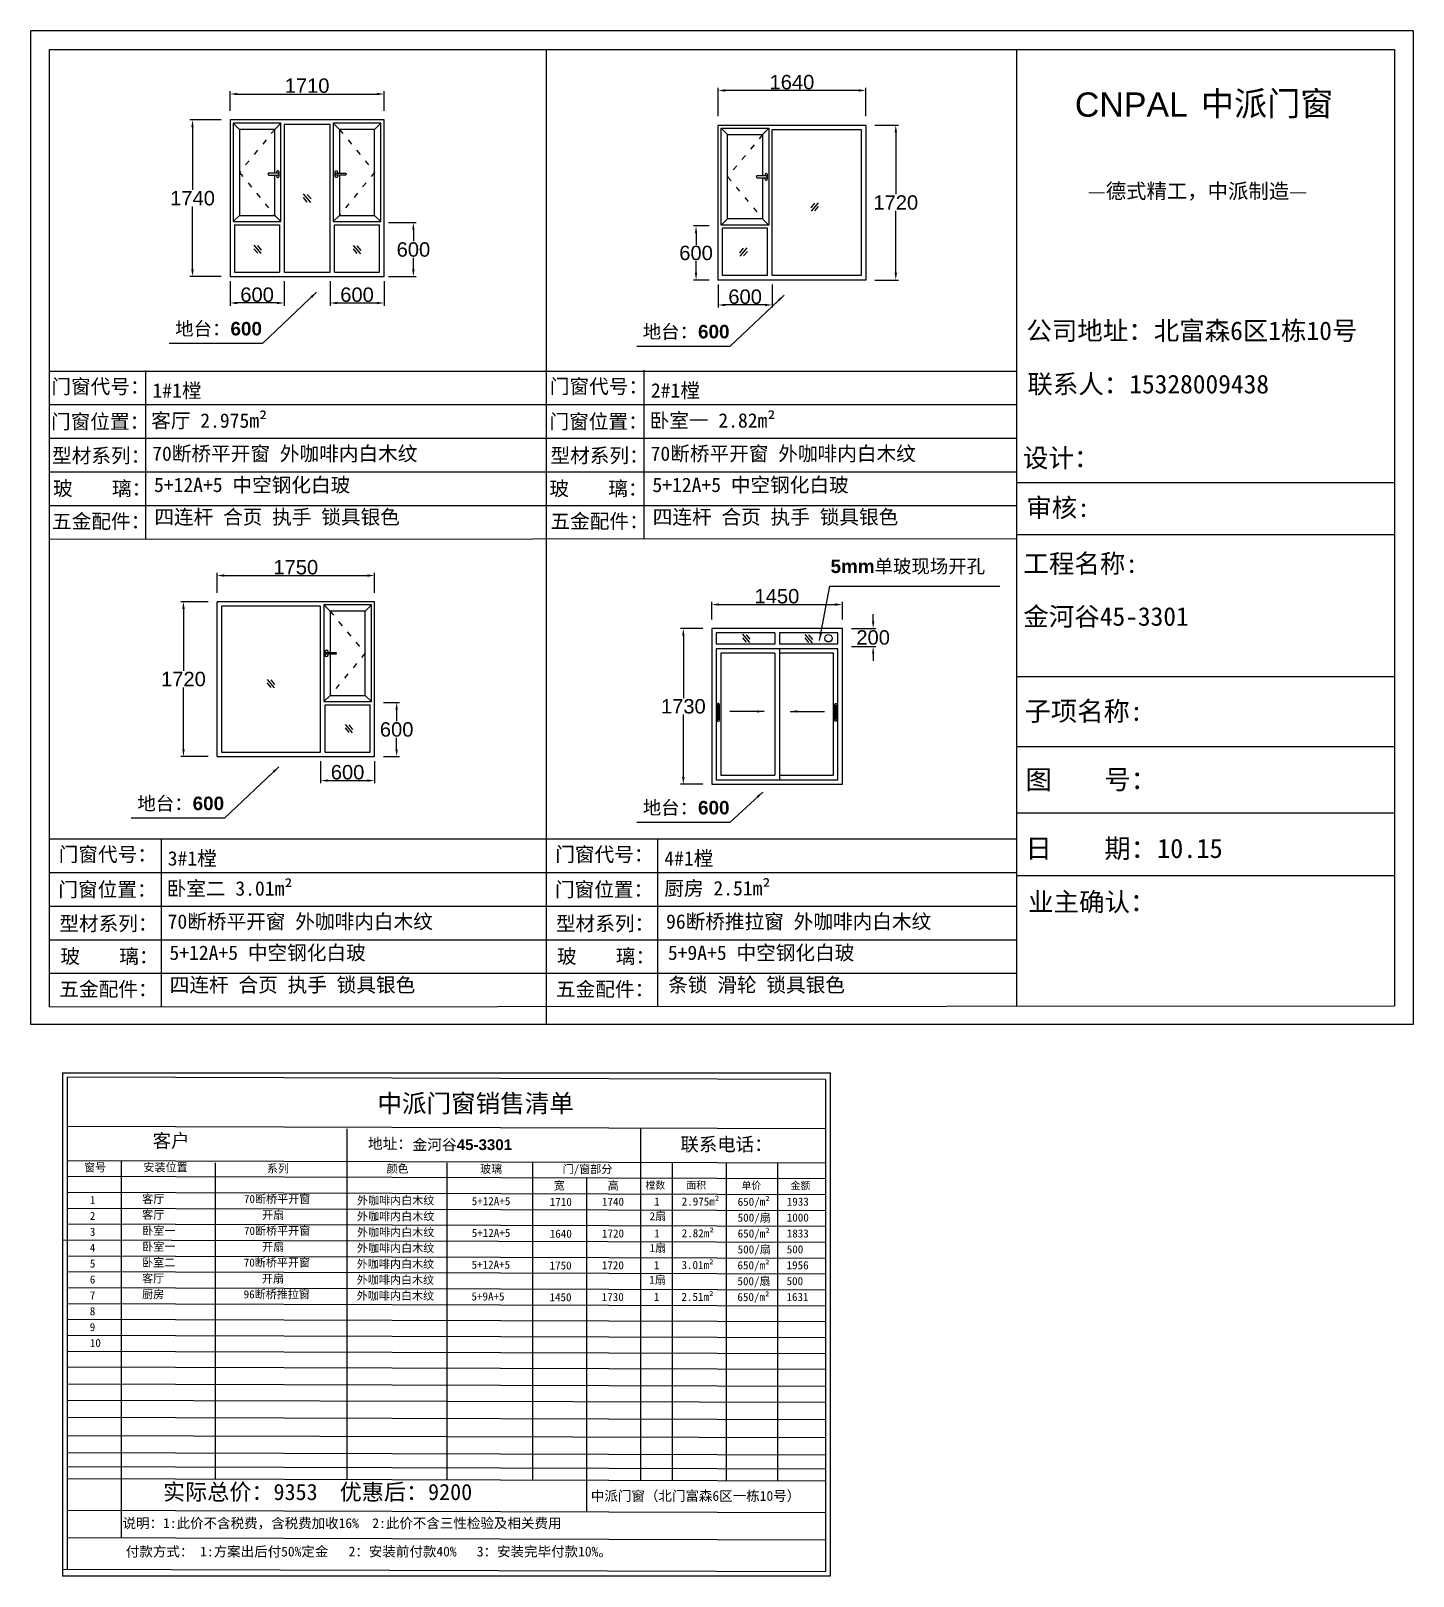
# Model space of a CAD drawing. Header units: inches. Extents: x -138455 to 599497, y -747149 to 13167.
# Drawn here: x 248258 to 263609, y -404671 to -387508 of the extents above; entities that cross this region are included whole.
import ezdxf

# ---------------------------------------------------------------- set-up
doc = ezdxf.new("R2010")
doc.units = ezdxf.units.IN
doc.header["$MEASUREMENT"] = 0
doc.header["$PDMODE"] = 35
doc.header["$PDSIZE"] = -3
doc.linetypes.add('ACAD_ISO03W100', pattern=[30, 12, -18])
doc.layers.add('0 @ 1', color=7, linetype='Continuous')
doc.styles.add('Annotative', font='arialbd.ttf')
doc.styles.add('MtXpl_', font='')
doc.styles.add('MtXpl__1', font='')
doc.styles.get("Standard").update_dxf_attribs({"font": 'arial.ttf'})
doc.styles.get('MtXpl_').set_extended_font_data('SimSun')
doc.styles.get('MtXpl__1').set_extended_font_data('SimSun', bold=True)
doc.dimstyles.get("Standard").update_dxf_attribs({"dimtxt": 80, "dimasz": 70, "dimexe": 40, "dimexo": 80, "dimgap": 0, "dimtad": 1, "dimtih": 1, "dimtoh": 1, "dimdec": 0, "dimzin": 0, "dimdsep": 46, "dimtxsty": 'Standard', "dimcen": 0.09, "dimadec": 0, "dimazin": 0, "dimtfac": 1, "dimtdec": 0, "dimtofl": 0, "dimtmove": 0, "dimatfit": 3, "dimfxl": 0, "dimtolj": 1, "dimtzin": 0, "dimarcsym": 0})

# ---------------------------------------------------------------- blocks, each defined once
blk = doc.blocks.new('*D1794')
at = {"color": 0, "lineweight": -2, "transparency": 16777216}
for p, q in [((250470, -388397), (250470, -388179)), ((250550, -388209), (252100, -388209)), ((252180, -388397), (252180, -388179))]:
    blk.add_line(p, q, dxfattribs=at)
at = {"color": 0, "transparency": 16777216}
for points in [[(250550, -388196), (250550, -388222), (250470, -388209)], [(252100, -388196), (252100, -388222), (252180, -388209)]]:
    blk.add_solid(points, dxfattribs=at)
at = {"layer": 'Defpoints', "color": 0, "transparency": 16777216}
for p in [(252180, -388209), (250470, -388497), (252180, -388497)]:
    blk.add_point(p, dxfattribs=at)
at = {"color": 0, "transparency": 16777216, "insert": (251325, -388117), "char_height": 160, "attachment_point": 5}
blk.add_mtext('\\A1;1710', dxfattribs=at)
blk = doc.blocks.new('*D1795')
at = {"color": 0, "lineweight": -2, "transparency": 16777216}
for p, q in [((250370, -388497), (250023, -388497)), ((250053, -388577), (250053, -389275)), ((250053, -390157), (250053, -389459)), ((250370, -390237), (250023, -390237))]:
    blk.add_line(p, q, dxfattribs=at)
at = {"color": 0, "transparency": 16777216}
for points in [[(250039, -388577), (250066, -388577), (250053, -388497)], [(250039, -390157), (250066, -390157), (250053, -390237)]]:
    blk.add_solid(points, dxfattribs=at)
at = {"layer": 'Defpoints', "color": 0, "transparency": 16777216}
for p in [(250470, -388497), (250053, -390237), (250470, -390237)]:
    blk.add_point(p, dxfattribs=at)
at = {"color": 0, "transparency": 16777216, "insert": (250053, -389367), "char_height": 160, "attachment_point": 5}
blk.add_mtext('\\A1;1740', dxfattribs=at)
blk = doc.blocks.new('*D1796')
at = {"color": 0, "lineweight": -2, "transparency": 16777216}
for p, q in [((252230, -389637), (252536, -389637)), ((252506, -389717), (252506, -389845)), ((252506, -390157), (252506, -390029)), ((252230, -390237), (252536, -390237))]:
    blk.add_line(p, q, dxfattribs=at)
at = {"color": 0, "transparency": 16777216}
for points in [[(252492, -389717), (252519, -389717), (252506, -389637)], [(252492, -390157), (252519, -390157), (252506, -390237)]]:
    blk.add_solid(points, dxfattribs=at)
at = {"layer": 'Defpoints', "color": 0, "transparency": 16777216}
for p in [(252130, -389637), (252130, -390237), (252506, -390237)]:
    blk.add_point(p, dxfattribs=at)
at = {"color": 0, "transparency": 16777216, "insert": (252506, -389937), "char_height": 160, "attachment_point": 5}
blk.add_mtext('\\A1;600', dxfattribs=at)
blk = doc.blocks.new('*D1797')
at = {"color": 0, "lineweight": -2, "transparency": 16777216}
for p, q in [((251580, -390287), (251580, -390560)), ((252180, -390287), (252180, -390560)), ((251660, -390530), (252100, -390530))]:
    blk.add_line(p, q, dxfattribs=at)
at = {"color": 0, "transparency": 16777216}
for points in [[(251660, -390517), (251660, -390544), (251580, -390530)], [(252100, -390517), (252100, -390544), (252180, -390530)]]:
    blk.add_solid(points, dxfattribs=at)
at = {"layer": 'Defpoints', "color": 0, "transparency": 16777216}
for p in [(251580, -390187), (252180, -390187), (252180, -390530)]:
    blk.add_point(p, dxfattribs=at)
at = {"color": 0, "transparency": 16777216, "insert": (251880, -390439), "char_height": 160, "attachment_point": 5}
blk.add_mtext('\\A1;600', dxfattribs=at)
blk = doc.blocks.new('*D1798')
at = {"color": 0, "lineweight": -2, "transparency": 16777216}
for p, q in [((250470, -390287), (250470, -390560)), ((251070, -390287), (251070, -390560)), ((250990, -390530), (250550, -390530))]:
    blk.add_line(p, q, dxfattribs=at)
at = {"color": 0, "transparency": 16777216}
for points in [[(250550, -390517), (250550, -390544), (250470, -390530)], [(250990, -390517), (250990, -390544), (251070, -390530)]]:
    blk.add_solid(points, dxfattribs=at)
at = {"layer": 'Defpoints', "color": 0, "transparency": 16777216}
for p in [(250470, -390187), (251070, -390187), (250470, -390530)]:
    blk.add_point(p, dxfattribs=at)
at = {"color": 0, "transparency": 16777216, "insert": (250770, -390439), "char_height": 160, "attachment_point": 5}
blk.add_mtext('\\A1;600', dxfattribs=at)
blk = doc.blocks.new('123as')
at = {"color": 0}
for p, q in [((90189, 51387), (90252, 51462)), ((90194, 51330), (90312, 51470)), ((90251, 51335), (90314, 51410))]:
    blk.add_line(p, q, dxfattribs=at)
blk = doc.blocks.new('dzcs')
blk.add_lwpolyline([(142096, -3328), (142196, -3328, 0.414214), (142206, -3318), (142206, -3318, 0.414214), (142196, -3308), (142096, -3308, 0.414214), (142086, -3318), (142086, -3318, 0.414214)], format="xyb", close=True)
blk.add_lwpolyline([(142182, -3328), (142182, -3342, 0.414214), (142196, -3355), (142196, -3355, 0.414214), (142209, -3342), (142209, -3294, 0.414214), (142196, -3280), (142196, -3280, 0.414214), (142182, -3294), (142182, -3308)], format="xyb")
blk = doc.blocks.new('*D1799')
at = {"color": 0, "lineweight": -2, "transparency": 16777216}
for p, q in [((255890, -388455), (255890, -388139)), ((257450, -388169), (255970, -388169)), ((257530, -388455), (257530, -388139))]:
    blk.add_line(p, q, dxfattribs=at)
at = {"color": 0, "transparency": 16777216}
for points in [[(255970, -388156), (255970, -388183), (255890, -388169)], [(257450, -388156), (257450, -388183), (257530, -388169)]]:
    blk.add_solid(points, dxfattribs=at)
at = {"layer": 'Defpoints', "color": 0, "transparency": 16777216}
for p in [(255890, -388169), (255890, -388555), (257530, -388555)]:
    blk.add_point(p, dxfattribs=at)
at = {"color": 0, "transparency": 16777216, "insert": (256710, -388078), "char_height": 160, "attachment_point": 5}
blk.add_mtext('\\A1;1640', dxfattribs=at)
blk = doc.blocks.new('*D1800')
at = {"color": 0, "lineweight": -2, "transparency": 16777216}
for p, q in [((255790, -389675), (255615, -389675)), ((255645, -389755), (255645, -389883)), ((255645, -390195), (255645, -390067)), ((255790, -390275), (255615, -390275))]:
    blk.add_line(p, q, dxfattribs=at)
at = {"color": 0, "transparency": 16777216}
for points in [[(255632, -389755), (255658, -389755), (255645, -389675)], [(255632, -390195), (255658, -390195), (255645, -390275)]]:
    blk.add_solid(points, dxfattribs=at)
at = {"layer": 'Defpoints', "color": 0, "transparency": 16777216}
for p in [(255890, -389675), (255645, -390275), (255890, -390275)]:
    blk.add_point(p, dxfattribs=at)
at = {"color": 0, "transparency": 16777216, "insert": (255645, -389975), "char_height": 160, "attachment_point": 5}
blk.add_mtext('\\A1;600', dxfattribs=at)
blk = doc.blocks.new('*D1801')
at = {"color": 0, "lineweight": -2, "transparency": 16777216}
for p, q in [((257630, -388555), (257893, -388555)), ((257863, -388635), (257863, -389323)), ((257863, -390195), (257863, -389507)), ((257630, -390275), (257893, -390275))]:
    blk.add_line(p, q, dxfattribs=at)
at = {"color": 0, "transparency": 16777216}
for points in [[(257850, -388635), (257877, -388635), (257863, -388555)], [(257850, -390195), (257877, -390195), (257863, -390275)]]:
    blk.add_solid(points, dxfattribs=at)
at = {"layer": 'Defpoints', "color": 0, "transparency": 16777216}
for p in [(257530, -388555), (257530, -390275), (257863, -390275)]:
    blk.add_point(p, dxfattribs=at)
at = {"color": 0, "transparency": 16777216, "insert": (257863, -389415), "char_height": 160, "attachment_point": 5}
blk.add_mtext('\\A1;1720', dxfattribs=at)
blk = doc.blocks.new('*D1802')
at = {"color": 0, "lineweight": -2, "transparency": 16777216}
for p, q in [((250325, -393748), (250325, -393528)), ((250405, -393558), (251995, -393558)), ((252075, -393748), (252075, -393528))]:
    blk.add_line(p, q, dxfattribs=at)
at = {"color": 0, "transparency": 16777216}
for points in [[(250405, -393544), (250405, -393571), (250325, -393558)], [(251995, -393544), (251995, -393571), (252075, -393558)]]:
    blk.add_solid(points, dxfattribs=at)
at = {"layer": 'Defpoints', "color": 0, "transparency": 16777216}
for p in [(252075, -393558), (250325, -393848), (252075, -393848)]:
    blk.add_point(p, dxfattribs=at)
at = {"color": 0, "transparency": 16777216, "insert": (251200, -393466), "char_height": 160, "attachment_point": 5}
blk.add_mtext('\\A1;1750', dxfattribs=at)
blk = doc.blocks.new('*D1803')
at = {"color": 0, "lineweight": -2, "transparency": 16777216}
for p, q in [((252175, -394968), (252350, -394968)), ((252320, -395048), (252320, -395177)), ((252320, -395488), (252320, -395360)), ((252175, -395568), (252350, -395568))]:
    blk.add_line(p, q, dxfattribs=at)
at = {"color": 0, "transparency": 16777216}
for points in [[(252306, -395048), (252333, -395048), (252320, -394968)], [(252306, -395488), (252333, -395488), (252320, -395568)]]:
    blk.add_solid(points, dxfattribs=at)
at = {"layer": 'Defpoints', "color": 0, "transparency": 16777216}
for p in [(252075, -394968), (252075, -395568), (252320, -395568)]:
    blk.add_point(p, dxfattribs=at)
at = {"color": 0, "transparency": 16777216, "insert": (252320, -395268), "char_height": 160, "attachment_point": 5}
blk.add_mtext('\\A1;600', dxfattribs=at)
blk = doc.blocks.new('*D1804')
at = {"color": 0, "lineweight": -2, "transparency": 16777216}
for p, q in [((250225, -393848), (249922, -393848)), ((249952, -393928), (249952, -394617)), ((249952, -395488), (249952, -394800)), ((250225, -395568), (249922, -395568))]:
    blk.add_line(p, q, dxfattribs=at)
at = {"color": 0, "transparency": 16777216}
for points in [[(249939, -393928), (249966, -393928), (249952, -393848)], [(249939, -395488), (249966, -395488), (249952, -395568)]]:
    blk.add_solid(points, dxfattribs=at)
at = {"layer": 'Defpoints', "color": 0, "transparency": 16777216}
for p in [(250325, -393848), (249952, -395568), (250325, -395568)]:
    blk.add_point(p, dxfattribs=at)
at = {"color": 0, "transparency": 16777216, "insert": (249952, -394708), "char_height": 160, "attachment_point": 5}
blk.add_mtext('\\A1;1720', dxfattribs=at)
blk = doc.blocks.new('*D1805')
at = {"color": 0, "lineweight": -2, "transparency": 16777216}
for p, q in [((251475, -395618), (251475, -395865)), ((252075, -395618), (252075, -395865)), ((251555, -395835), (251995, -395835))]:
    blk.add_line(p, q, dxfattribs=at)
at = {"color": 0, "transparency": 16777216}
for points in [[(251555, -395822), (251555, -395848), (251475, -395835)], [(251995, -395822), (251995, -395848), (252075, -395835)]]:
    blk.add_solid(points, dxfattribs=at)
at = {"layer": 'Defpoints', "color": 0, "transparency": 16777216}
for p in [(251475, -395518), (252075, -395518), (252075, -395835)]:
    blk.add_point(p, dxfattribs=at)
at = {"color": 0, "transparency": 16777216, "insert": (251775, -395743), "char_height": 160, "attachment_point": 5}
blk.add_mtext('\\A1;600', dxfattribs=at)
blk = doc.blocks.new('*D1806')
at = {"color": 0, "lineweight": -2, "transparency": 16777216}
for p, q in [((255890, -390325), (255890, -390582)), ((256490, -390325), (256490, -390582)), ((256410, -390552), (255970, -390552))]:
    blk.add_line(p, q, dxfattribs=at)
at = {"color": 0, "transparency": 16777216}
for points in [[(255970, -390539), (255970, -390566), (255890, -390552)], [(256410, -390539), (256410, -390566), (256490, -390552)]]:
    blk.add_solid(points, dxfattribs=at)
at = {"layer": 'Defpoints', "color": 0, "transparency": 16777216}
for p in [(255890, -390225), (256490, -390225), (255890, -390552)]:
    blk.add_point(p, dxfattribs=at)
at = {"color": 0, "transparency": 16777216, "insert": (256190, -390461), "char_height": 160, "attachment_point": 5}
blk.add_mtext('\\A1;600', dxfattribs=at)
blk = doc.blocks.new('*D1807')
at = {"color": 0, "lineweight": -2, "transparency": 16777216}
for p, q in [((255720, -394146), (255474, -394146)), ((255504, -394226), (255504, -394919)), ((255504, -395796), (255504, -395102)), ((255720, -395876), (255474, -395876))]:
    blk.add_line(p, q, dxfattribs=at)
at = {"color": 0, "transparency": 16777216}
for points in [[(255490, -394226), (255517, -394226), (255504, -394146)], [(255490, -395796), (255517, -395796), (255504, -395876)]]:
    blk.add_solid(points, dxfattribs=at)
at = {"layer": 'Defpoints', "color": 0, "transparency": 16777216}
for p in [(255820, -394146), (255504, -395876), (255820, -395876)]:
    blk.add_point(p, dxfattribs=at)
at = {"color": 0, "transparency": 16777216, "insert": (255504, -395011), "char_height": 160, "attachment_point": 5}
blk.add_mtext('\\A1;1730', dxfattribs=at)
blk = doc.blocks.new('*D1808')
at = {"color": 0, "lineweight": -2, "transparency": 16777216}
for p, q in [((255820, -394046), (255820, -393850)), ((255900, -393880), (257190, -393880)), ((257270, -394046), (257270, -393850))]:
    blk.add_line(p, q, dxfattribs=at)
at = {"color": 0, "transparency": 16777216}
for points in [[(255900, -393866), (255900, -393893), (255820, -393880)], [(257190, -393866), (257190, -393893), (257270, -393880)]]:
    blk.add_solid(points, dxfattribs=at)
at = {"layer": 'Defpoints', "color": 0, "transparency": 16777216}
for p in [(257270, -393880), (255820, -394146), (257270, -394146)]:
    blk.add_point(p, dxfattribs=at)
at = {"color": 0, "transparency": 16777216, "insert": (256543, -393788), "char_height": 160, "attachment_point": 5}
blk.add_mtext('\\A1;1450', dxfattribs=at)
blk = doc.blocks.new('*D1809')
at = {"color": 0, "lineweight": -2, "transparency": 16777216}
for p, q in [((257612, -394066), (257612, -393986)), ((257370, -394146), (257642, -394146)), ((257370, -394346), (257642, -394346)), ((257612, -394426), (257612, -394506))]:
    blk.add_line(p, q, dxfattribs=at)
at = {"color": 0, "transparency": 16777216}
for points in [[(257599, -394066), (257625, -394066), (257612, -394146)], [(257599, -394426), (257625, -394426), (257612, -394346)]]:
    blk.add_solid(points, dxfattribs=at)
at = {"layer": 'Defpoints', "color": 0, "transparency": 16777216}
for p in [(257270, -394146), (257612, -394146), (257270, -394346)]:
    blk.add_point(p, dxfattribs=at)
at = {"color": 0, "transparency": 16777216, "insert": (257612, -394246), "char_height": 160, "attachment_point": 5}
blk.add_mtext('\\A1;200', dxfattribs=at)

msp = doc.modelspace()

# ---------------------------------------------------------------- linework, layer by layer
for p, q in [((263608.5, -387508), (248258, -387508)), ((248258, -398545), (248258, -387508)), ((263608.5, -387508), (263608.5, -398545)), ((248465.4, -387714.7), (263401.8, -387714.7)), ((248465.4, -398349.3), (248465.4, -387714.7)), ((253980.2, -387714.7), (253980.2, -398545)), ((259205.6, -387714.7), (259205.6, -398338.5)), ((263401.8, -387714.7), (263401.8, -398337.7)), ((252180.2, -388496.9), (250470.2, -388496.9)), ((250470.2, -388496.9), (250470.2, -390236.9)), ((250575.2, -388601.9), (250505.2, -388531.9)), ((250965.2, -388601.9), (251035.2, -388531.9)), ((251070.2, -388546.9), (251070.2, -390186.9)), ((251580.2, -390186.9), (251580.2, -388546.9)), ((251685.2, -388601.9), (251615.2, -388531.9)), ((252075.2, -388601.9), (252145.2, -388531.9)), ((252180.2, -390236.9), (252180.2, -388496.9)), ((255889.9, -390274.9), (255889.9, -388554.9)), ((255889.9, -388554.9), (257529.9, -388554.9)), ((257529.9, -388554.9), (257529.9, -390274.9)), ((255994.9, -388659.9), (255924.9, -388589.9)), ((256384.9, -388659.9), (256454.9, -388589.9)), ((256489.9, -390224.9), (256489.9, -388604.9)), ((250575.2, -389556.9), (250505.2, -389626.9)), ((250965.2, -389556.9), (251035.2, -389626.9)), ((251685.2, -389556.9), (251615.2, -389626.9)), ((252075.2, -389556.9), (252145.2, -389626.9)), ((255994.9, -389594.9), (255924.9, -389664.9)), ((256384.9, -389594.9), (256454.9, -389664.9)), ((250520.2, -389661.9), (251020.2, -389661.9)), ((251020.2, -389661.9), (251020.2, -390186.9)), ((251630.2, -390186.9), (251630.2, -389661.9)), ((251630.2, -389661.9), (252130.2, -389661.9)), ((256439.9, -389699.9), (255939.9, -389699.9)), ((256439.9, -390224.9), (256439.9, -389699.9)), ((250470.2, -390236.9), (252180.2, -390236.9)), ((257529.9, -390274.9), (255889.9, -390274.9)), ((248465, -391286.4), (259205.6, -391286.4)), ((249531.5, -391279.4), (249531.5, -393145)), ((255066.9, -391278.1), (255066.9, -393143.7)), ((248465, -391659.5), (259205.6, -391659.5)), ((248465, -392032.6), (259205.6, -392032.6)), ((248465, -392405.7), (259205.6, -392405.7)), ((259205.6, -392522.4), (263401.8, -392522.4)), ((248465, -392778.8), (259205.6, -392778.8)), ((248465.4, -393152.5), (259205.6, -393147)), ((259205.6, -393103.6), (263401.8, -393103.6)), ((252074.8, -393848.4), (250324.8, -393848.4)), ((250324.8, -395568.4), (250324.8, -393848.4)), ((251474.8, -395518.4), (251474.8, -393898.4)), ((251579.8, -393953.4), (251509.8, -393883.4)), ((251969.8, -393953.4), (252039.8, -393883.4)), ((252074.8, -395568.4), (252074.8, -393848.4)), ((257270.2, -394145.5), (255820.2, -394145.5)), ((255820.2, -394145.5), (255820.2, -395875.5)), ((256520.2, -394195.5), (256520.2, -394320.5)), ((256570.2, -394195.5), (256570.2, -394320.5)), ((257270.2, -395875.5), (257270.2, -394145.5)), ((256520.2, -394320.5), (255870.2, -394320.5)), ((257220.2, -394370.5), (255870.2, -394370.5)), ((257220.2, -394320.5), (256570.2, -394320.5)), ((256570.2, -394370.5), (256570.2, -395825.5)), ((256520.2, -394420.5), (256520.2, -395775.5)), ((259205.6, -394679.2), (263401.8, -394679.2)), ((251579.8, -394888.4), (251509.8, -394958.4)), ((251969.8, -394888.4), (252039.8, -394958.4)), ((251524.8, -394993.4), (252024.8, -394993.4)), ((251524.8, -395518.4), (251524.8, -394993.4)), ((250324.8, -395568.4), (252074.8, -395568.4)), ((259205.6, -395458.1), (263401.8, -395458.1)), ((255820.2, -395875.5), (257270.2, -395875.5)), ((259205.6, -396195.1), (263401.8, -396195.1)), ((248469.1, -396483.2), (259209.7, -396483.2)), ((249702.9, -396483.2), (249702.9, -398348.8)), ((255217.9, -396483.2), (255217.9, -398348.8)), ((248469.1, -396856.3), (259209.7, -396856.3)), ((259205.6, -396890), (263401.8, -396890)), ((248469.1, -397229.5), (259209.7, -397229.5)), ((248469.1, -397602.6), (259209.7, -397602.6)), ((248469.1, -397975.7), (259209.7, -397975.7)), ((248465.4, -398349.3), (263401.8, -398337.7)), ((263608.5, -398545), (248258, -398545)), ((248609.4, -399080.9), (248609.4, -404671.4)), ((248609.4, -399080.9), (257133.1, -399080.9)), ((257083.1, -399156.1), (248659.4, -399130.9)), ((248659.4, -399130.9), (248659.4, -404596.3)), ((257083.1, -399156.1), (257083.1, -404621.4)), ((257133.1, -399080.9), (257133.1, -404671.4)), ((257083.1, -399702.4), (248659.4, -399677.3)), ((251766.6, -399702.4), (251766.6, -402389.3)), ((255028.1, -399702.4), (255028.1, -403612.9)), ((248659.4, -400054.3), (257083.1, -400079.4)), ((249259.4, -400054.3), (249259.4, -401642.5)), ((250304.9, -400079.4), (250304.9, -403592.6)), ((252876.5, -400079.4), (252876.5, -403600.3)), ((253828.1, -400079.4), (253828.1, -403603.2)), ((255379.1, -400079.4), (255379.1, -403612.9)), ((255979.1, -400079.4), (255979.1, -401667.7)), ((256548.4, -400079.4), (256548.4, -403612.9)), ((248659.4, -400230.7), (257083.1, -400255.9)), ((248659.4, -400407.2), (257083.1, -400432.4)), ((254428.1, -400255.9), (254428.1, -403612.9)), ((248659.4, -400583.7), (257083.1, -400608.8)), ((248659.4, -400760.2), (257083.1, -400785.3)), ((248609.4, -400936.6), (257083.1, -400961.8)), ((248659.4, -401113.1), (257083.1, -401138.2)), ((248659.4, -401289.6), (257083.1, -401314.7)), ((248659.4, -401466), (257083.1, -401491.2)), ((248659.4, -401642.5), (257083.1, -401667.7)), ((249259.4, -401642.5), (249259.4, -404244.3)), ((255979.1, -401667.7), (255979.1, -403612.9)), ((248659.4, -401819), (257083.1, -401844.1)), ((248659.4, -401995.4), (257083.1, -402020.6)), ((248659.4, -402171.9), (257083.1, -402197.1)), ((248659.4, -402348.4), (257083.1, -402373.5)), ((251766.6, -402389.3), (251766.6, -403597)), ((248659.4, -402537.6), (257083.1, -402562.7)), ((248659.4, -402715.8), (257083.1, -402741)), ((248659.4, -402906.5), (257083.1, -402931.6)), ((248659.4, -403108.3), (257083.1, -403133.4)), ((248659.4, -403298.9), (257083.1, -403324.1)), ((248659.4, -403454.8), (257083.1, -403479.9)), ((248659.4, -403587.7), (257083.1, -403612.9)), ((254428.1, -403612.9), (254428.1, -403957.9)), ((248659.4, -403940.7), (257083.1, -403965.8)), ((248659.4, -404244.3), (257083.1, -404269.4)), ((248609.4, -404596.3), (257083.1, -404621.4)), ((257133.1, -404671.4), (248609.4, -404671.4))]:
    msp.add_line(p, q)
for points in [[(250505.2, -389626.9), (251035.2, -389626.9), (251035.2, -388531.9), (250505.2, -388531.9)], [(255924.9, -389664.9), (255924.9, -388589.9), (256454.9, -388589.9), (256454.9, -389664.9)], [(252039.8, -394958.4), (252039.8, -393883.4), (251509.8, -393883.4), (251509.8, -394958.4)]]:
    msp.add_lwpolyline(points, close=True)
for points in [[(251580.2, -388546.9), (251070.2, -388546.9)], [(251615.2, -389626.9), (252145.2, -389626.9), (252145.2, -388531.9), (251615.2, -388531.9), (251615.2, -389626.9)], [(250965.2, -389088.9), (250965.2, -388601.9), (250575.2, -388601.9), (250575.2, -389556.9), (250965.2, -389556.9), (250965.2, -389108.9)], [(251685.2, -389108.9), (251685.2, -389556.9), (252075.2, -389556.9), (252075.2, -388601.9), (251685.2, -388601.9), (251685.2, -389088.9)], [(256384.9, -389138.4), (256384.9, -389594.9), (255994.9, -389594.9), (255994.9, -388659.9), (256384.9, -388659.9), (256384.9, -389118.4)], [(256489.9, -388604.9), (257479.9, -388604.9), (257479.9, -390224.9), (256489.9, -390224.9)], [(250520.2, -389661.9), (250520.2, -390186.9), (251020.2, -390186.9)], [(251630.2, -390186.9), (252130.2, -390186.9), (252130.2, -389661.9)], [(256439.9, -390224.9), (255939.9, -390224.9), (255939.9, -389699.9)], [(251070.2, -390186.9), (251580.2, -390186.9)], [(251474.8, -393898.4), (250374.8, -393898.4), (250374.8, -395518.4), (251474.8, -395518.4)], [(251579.8, -394431.9), (251579.8, -394888.4), (251969.8, -394888.4), (251969.8, -393953.4), (251579.8, -393953.4), (251579.8, -394411.9)], [(256520.2, -394195.5), (255870.2, -394195.5), (255870.2, -394320.5)], [(257220.2, -394320.5), (257220.2, -394195.5), (256570.2, -394195.5)], [(255870.2, -394370.5), (255870.2, -395825.5), (257220.2, -395825.5), (257220.2, -394370.5)], [(256520.2, -394420.5), (255920.2, -394420.5), (255920.2, -395775.5), (256520.2, -395775.5)], [(256570.2, -395775.5), (257170.2, -395775.5), (257170.2, -394420.5), (256570.2, -394420.5)], [(251524.8, -395518.4), (252024.8, -395518.4), (252024.8, -394993.4)]]:
    msp.add_lwpolyline(points)
at = {"linetype": 'ACAD_ISO03W100', "ltscale": 5}
for points in [[(250965.2, -388601.9), (250575.2, -389079.4), (250965.2, -389556.9)], [(251685.2, -388601.9), (252075.2, -389079.4), (251685.2, -389554.6)], [(256384.9, -388659.9), (255994.9, -389127.4), (256384.9, -389594.9)], [(251579.8, -393953.4), (251969.8, -394420.9), (251579.8, -394888.4)]]:
    msp.add_lwpolyline(points, dxfattribs=at)
at = {"color": 0}
for points in [[(255892.5, -395176.9), (255892.5, -395176.9, 0.4142136), (255903.9, -395165.5), (255903.9, -394990.5, 0.4142136), (255892.5, -394979.1), (255892.5, -394979.1, 0.4142136), (255881.1, -394990.5), (255881.1, -395165.5, 0.4142136)], [(255892.5, -395154.2), (255892.5, -395154.2, 0.4142136), (255898.2, -395148.5), (255898.2, -395007.5, 0.4142136), (255892.5, -395001.8), (255892.5, -395001.8, 0.4142136), (255886.8, -395007.5), (255886.8, -395148.5, 0.4142136)], [(257198, -395176.9), (257198, -395176.9, -0.4142136), (257186.6, -395165.5), (257186.6, -394990.5, -0.4142136), (257198, -394979.1), (257198, -394979.1, -0.4142136), (257209.4, -394990.5), (257209.4, -395165.5, -0.4142136)], [(257198, -395154.2), (257198, -395154.2, -0.4142136), (257192.3, -395148.5), (257192.3, -395007.5, -0.4142136), (257198, -395001.8), (257198, -395001.8, -0.4142136), (257203.7, -395007.5), (257203.7, -395148.5, -0.4142136)]]:
    msp.add_lwpolyline(points, format="xyb", close=True, dxfattribs=at)
msp.add_circle((257115.8, -394254.5), 41.3)

# ---------------------------------------------------------------- block references
for p in [(108804.4, -385781.1), (114228.1, -385810.6)]:
    msp.add_blockref('dzcs', p)
at = {"xscale": -1}
for p in [(393846, -385781.1), (393736.5, -391104.1)]:
    msp.add_blockref('dzcs', p, dxfattribs=at)
at = {"yscale": 0.6684526412304121, "zscale": 0.6684526412304121}
for p, xscale in [((311656.2, -423724.8), -0.6684526412304121), ((196636, -423822.8), 0.6684526412304121), ((311106.2, -424292.3), -0.6684526412304121), ((312211.7, -424295.3), -0.6684526412304121), ((195844, -424322.3), 0.6684526412304121), ((316534.6, -428614.4), -0.6684526412304121), ((317227.6, -428616.4), -0.6684526412304121), ((311253.7, -429116.3), -0.6684526412304121), ((312120.7, -429615.8), -0.6684526412304121)]:
    msp.add_blockref('123as', p, dxfattribs=dict(at, xscale=xscale))

# ---------------------------------------------------------------- texts
msp.add_text('CNPAL', height=269.64).set_placement((259852.2, -388461.1))
for s, height, style, p in [('中派门窗', 269.64, 'MtXpl_', (261252.3, -388450)), ('—德式精工，中派制造—', 165.935, 'MtXpl_', (259993.3, -389370)), ('公司地址：北富森6区1栋10号', 207.419, 'MtXpl_', (259313.5, -390941.8)), ('联系人：15328009438', 207.419, 'MtXpl_', (259324.8, -391534.7)), ('门窗代号：', 160, 'MtXpl__1', (248485.2, -391537.8)), ('1#1樘', 160, 'MtXpl__1', (249608.2, -391582.6)), ('门窗代号：', 160, 'MtXpl__1', (254020.7, -391536.5)), ('2#1樘', 160, 'MtXpl__1', (255143.6, -391581.3)), ('门窗位置：', 160, 'MtXpl__1', (248481.4, -391928.1)), ('客厅 2.975m²', 160, 'MtXpl__1', (249593.8, -391916.3)), ('门窗位置：', 160, 'MtXpl__1', (254016.9, -391926.8)), ('卧室一 2.82m²', 160, 'MtXpl__1', (255129.2, -391915)), ('型材系列：', 160, 'MtXpl__1', (248492.5, -392305.6)), ('型材系列：', 160, 'MtXpl__1', (254027.9, -392304.3)), ('设计：', 207.42, 'MtXpl_', (259276.2, -392354.6)), ('玻    璃：', 160, 'MtXpl__1', (248504, -392670.1)), ('玻    璃：', 160, 'MtXpl__1', (254015.9, -392671)), ('审核:', 207.42, 'MtXpl_', (259311.9, -392907)), ('五金配件：', 160, 'MtXpl__1', (248492.9, -393034.9)), ('五金配件：', 160, 'MtXpl__1', (254028.3, -393033.6)), ('工程名称:', 207.42, 'MtXpl_', (259281.4, -393528.2)), ('金河谷45-3301', 207.42, 'MtXpl_', (259280.1, -394115.8)), ('子项名称:', 214.34, 'MtXpl_', (259293.4, -395170.8)), ('图    号：', 214.34, 'MtXpl_', (259303.6, -395930.8)), ('日    期：10.15', 214.336, 'MtXpl_', (259304.3, -396695.2)), ('门窗代号：', 160, 'MtXpl__1', (248566.4, -396734.7)), ('3#1樘', 160, 'MtXpl__1', (249777.5, -396779.5)), ('门窗代号：', 160, 'MtXpl__1', (254081.5, -396734.7)), ('4#1樘', 160, 'MtXpl__1', (255292.5, -396779.5)), ('门窗位置：', 160, 'MtXpl__1', (248562.6, -397125)), ('卧室二 3.01m²', 160, 'MtXpl__1', (249765.2, -397113.2)), ('门窗位置：', 160, 'MtXpl__1', (254077.7, -397125)), ('厨房 2.51m²', 160, 'MtXpl__1', (255292.5, -397111.1)), ('业主确认：', 207.42, 'MtXpl_', (259333.1, -397286.5)), ('型材系列：', 160, 'MtXpl__1', (248573.7, -397502.5)), ('型材系列：', 160, 'MtXpl__1', (254088.7, -397502.5)), ('玻    璃：', 160, 'MtXpl__1', (248585.2, -397866.9)), ('玻    璃：', 160, 'MtXpl__1', (254100.2, -397866.9)), ('五金配件：', 160, 'MtXpl__1', (248574.1, -398231.7)), ('五金配件：', 160, 'MtXpl__1', (254089.1, -398231.7))]:
    msp.add_text(s, height=height, dxfattribs=dict(style=style)).set_placement(p)
at = {"char_height": 160, "attachment_point": 1, "style": 'MtXpl__1'}
for s, width, insert in [('70断桥平开窗 外咖啡内白木纹', 3710.018, (249605, -392123.5)), ('70断桥平开窗 外咖啡内白木纹', 3710.018, (255140.4, -392123.5)), ('5+12A+5 {\\fSimSun|b1|i0|c134|p2;中空钢化白玻}', 2728, (249625, -392470.5)), ('5+12A+5 {\\fSimSun|b1|i0|c134|p2;中空钢化白玻}', 2728, (255160.4, -392470.5)), ('四连杆 合页 执手 锁具银色', 3710.018, (249628.5, -392827.5)), ('四连杆 合页 执手 锁具银色', 3710.018, (255163.9, -392827.5)), ('70断桥平开窗 外咖啡内白木纹', 3710.018, (249776.4, -397320.4)), ('96断桥推拉窗 外咖啡内白木纹', 3710.018, (255311.8, -397320.4)), ('5+12A+5 {\\fSimSun|b1|i0|c134|p2;中空钢化白玻}', 2728, (249796.4, -397667.4)), ('5+9A+5 中空钢化白玻', 2728, (255331.8, -397667.4)), ('四连杆 合页 执手 锁具银色', 3710.018, (249799.9, -398024.3)), ('条锁 滑轮 锁具银色', 3710.018, (255335.3, -398024.3))]:
    msp.add_mtext_dynamic_manual_height_columns(s, width=width, gutter_width=903.5, heights=[0], dxfattribs=dict(at, insert=insert))
at = {"layer": '0 @ 1', "style": 'Annotative'}
msp.add_text('金河谷45-3301', height=120, dxfattribs=at).set_placement((252495.8, -399939.6))
at = {"layer": '0 @ 1', "attachment_point": 1, "style": 'Annotative'}
for s, width, heights, insert, char_height in [('{\\fSimSun|b1|i0|c134|p2;地台：}600', 1371.807, [0], (249860.1, -390740.5), 150), ('{\\fSimSun|b1|i0|c134|p2;地台：}600', 1371.807, [0], (255053.2, -390773.4), 150), ('5mm{\\fSimSun|b1|i0|c134|p2;单玻现场开孔}', 2137.841, [0], (257138.9, -393379.7), 150), ('{\\fSimSun|b1|i0|c134|p2;地台：}600', 1371.807, [0], (249440.1, -396013.5), 150), ('{\\fSimSun|b1|i0|c134|p2;地台：}600', 1371.807, [0], (255053.2, -396060.9), 150), ('{\\fSimSun|b1|i0|c134|p2;中派门窗销售清单}', 2802.276, [0], (252106.1, -399320.3), 200), ('{\\fSimSun|b1|i0|c134|p2;客户}', 485.592, [0], (249610.8, -399760.4), 150), ('{\\fSimSun|b1|i0|c134|p2;地址：}', 3483.473, [0], (252000.9, -399807.1), 120), ('{\\fSimSun|b1|i0|c134|p2;联系电话：}', 1409.924, [0], (255471.6, -399800.4), 150), ('{\\fSimSun|b1|i0|c134|p2;窗号}', 485.592, [0], (248848.1, -400086.9), 90), ('{\\fSimSun|b1|i0|c134|p2;安装位置}', 706.927, [0], (249507.8, -400086.2), 90), ('{\\fSimSun|b1|i0|c134|p2;系列}', 485.592, [0], (250878.5, -400099.5), 90), ('{\\fSimSun|b1|i0|c134|p2;颜色}', 485.592, [0], (252207.5, -400100.5), 90), ('{\\fSimSun|b1|i0|c134|p2;玻璃}', 485.592, [0], (253246.2, -400104.1), 90), ('{\\fSimSun|b1|i0|c134|p2;门/窗部分}', 603.897, [0], (254163.4, -400106.8), 90), ('{\\fSimSun|b1|i0|c134|p2;宽 }', 603.897, [0], (254064.6, -400288.9), 90), ('{\\fSimSun|b1|i0|c134|p2;高 }', 603.897, [0], (254664.6, -400288.9), 90), ('{\\fSimSun|b1|i0|c134|p2;樘数}', 603.897, [0], (255083.4, -400289.1), 80), ('{\\fSimSun|b1|i0|c134|p2;面积}', 603.897, [0], (255537.8, -400289.1), 80), ('{\\fSimSun|b1|i0|c134|p2;单价}', 603.897, [0], (256148.8, -400292.9), 80), ('{\\fSimSun|b1|i0|c134|p2;金额}', 603.897, [0], (256695.8, -400294.3), 80), ('{\\fSimSun|b1|i0|c134|p2;1}', 485.592, [0], (248912.5, -400449.1), 90), ('{\\fSimSun|b1|i0|c134|p2;客厅}', 1226.654, [0], (249494.6, -400437.6), 90), ('{\\fSimSun|b1|i0|c134|p2;70断桥平开窗}', 1528.495, [129], (250624.1, -400437.8), 90), ('{\\fSimSun|b1|i0|c134|p2;外咖啡内白木纹}', 1460.301, [0], (251879.6, -400453.9), 90), ('{\\fSimSun|b1|i0|c134|p2;5+12A+5}', 1460.301, [0], (253153.9, -400461.3), 90), ('{\\fSimSun|b1|i0|c134|p2;1710}', 1460.301, [0], (254020.5, -400470.2), 90), ('{\\fSimSun|b1|i0|c134|p2;1740}', 1460.301, [0], (254600.6, -400467.6), 90), ('{\\fSimSun|b1|i0|c134|p2;1}', 102.542, [0], (255179.3, -400466.4), 90), ('{\\fSimSun|b1|i0|c134|p2;2.975m²}', 1460.301, [0], (255485.7, -400465.4), 90), ('{\\fSimSun|b1|i0|c134|p2;650/m²}', 1460.301, [0], (256107.2, -400468.2), 90), ('{\\fSimSun|b1|i0|c134|p2;1933}', 1460.301, [0], (256652.5, -400467.4), 90), ('{\\fSimSun|b1|i0|c134|p2;2}', 485.592, [0], (248912.5, -400625.6), 90), ('{\\fSimSun|b1|i0|c134|p2;客厅}', 1226.654, [0], (249494.1, -400614.1), 90), ('{\\fSimSun|b1|i0|c134|p2;开扇}', 1528.495, [129], (250825.6, -400616.5), 90), ('{\\fSimSun|b1|i0|c134|p2;外咖啡内白木纹}', 1460.301, [0], (251879, -400630.3), 90), ('{\\fSimSun|b1|i0|c134|p2;2扇}', 557.734, [0], (255128.7, -400629), 90), ('{\\fSimSun|b1|i0|c134|p2;500/扇}', 1460.301, [0], (256107.2, -400644.7), 90), ('{\\fSimSun|b1|i0|c134|p2;1000}', 1460.301, [0], (256652.5, -400643.9), 90), ('{\\fSimSun|b1|i0|c134|p2;3}', 485.592, [0], (248912.5, -400802.1), 90), ('{\\fSimSun|b1|i0|c134|p2;卧室一}', 1226.654, [0], (249494.6, -400790.6), 90), ('{\\fSimSun|b1|i0|c134|p2;70断桥平开窗}', 1528.495, [129], (250624.1, -400790.8), 90), ('{\\fSimSun|b1|i0|c134|p2;外咖啡内白木纹}', 1460.301, [0], (251879.6, -400806.8), 90), ('{\\fSimSun|b1|i0|c134|p2;5+12A+5}', 1460.301, [0], (253153.9, -400814.2), 90), ('{\\fSimSun|b1|i0|c134|p2;1640}', 1460.301, [0], (254020.5, -400823.1), 90), ('{\\fSimSun|b1|i0|c134|p2;1720}', 1460.301, [0], (254600.6, -400820.6), 90), ('{\\fSimSun|b1|i0|c134|p2;1}', 102.542, [0], (255179.3, -400819.3), 90), ('{\\fSimSun|b1|i0|c134|p2;2.82m²}', 1460.301, [0], (255485.7, -400818.3), 90), ('{\\fSimSun|b1|i0|c134|p2;650/m²}', 1460.301, [0], (256107.2, -400821.2), 90), ('{\\fSimSun|b1|i0|c134|p2;1833}', 1460.301, [0], (256652.5, -400820.4), 90), ('{\\fSimSun|b1|i0|c134|p2;4}', 485.592, [0], (248912.5, -400978.6), 90), ('{\\fSimSun|b1|i0|c134|p2;卧室一}', 1226.654, [0], (249494.6, -400967.2), 90), ('{\\fSimSun|b1|i0|c134|p2;开扇}', 1528.495, [129], (250825.6, -400969.5), 90), ('{\\fSimSun|b1|i0|c134|p2;外咖啡内白木纹}', 1460.301, [0], (251879, -400983.3), 90), ('{\\fSimSun|b1|i0|c134|p2;1扇}', 557.734, [0], (255128.7, -400982), 90), ('{\\fSimSun|b1|i0|c134|p2;500/扇}', 1460.301, [0], (256107.2, -400997.6), 90), ('{\\fSimSun|b1|i0|c134|p2;500}', 1460.301, [0], (256652.5, -400996.8), 90), ('{\\fSimSun|b1|i0|c134|p2;5}', 485.592, [0], (248912.5, -401155), 90), ('{\\fSimSun|b1|i0|c134|p2;卧室二}', 1226.654, [0], (249492.5, -401143.5), 90), ('{\\fSimSun|b1|i0|c134|p2;70断桥平开窗}', 1528.495, [129], (250622, -401143.7), 90), ('{\\fSimSun|b1|i0|c134|p2;外咖啡内白木纹}', 1460.301, [0], (251877.4, -401159.7), 90), ('{\\fSimSun|b1|i0|c134|p2;5+12A+5}', 1460.301, [0], (253151.8, -401167.2), 90), ('{\\fSimSun|b1|i0|c134|p2;1750}', 1460.301, [0], (254018.4, -401176.1), 90), ('{\\fSimSun|b1|i0|c134|p2;1720}', 1460.301, [0], (254598.5, -401173.5), 90), ('{\\fSimSun|b1|i0|c134|p2;1}', 102.542, [0], (255177.2, -401172.2), 90), ('{\\fSimSun|b1|i0|c134|p2;3.01m²}', 1460.301, [0], (255483.6, -401171.2), 90), ('{\\fSimSun|b1|i0|c134|p2;650/m²}', 1460.301, [0], (256105.1, -401174.1), 90), ('{\\fSimSun|b1|i0|c134|p2;1956}', 1460.301, [0], (256650.4, -401173.3), 90), ('{\\fSimSun|b1|i0|c134|p2;6}', 485.592, [0], (248912.5, -401331.5), 90), ('{\\fSimSun|b1|i0|c134|p2;客厅}', 1226.654, [0], (249492, -401320), 90), ('{\\fSimSun|b1|i0|c134|p2;开扇}', 1528.495, [129], (250823.5, -401322.4), 90), ('{\\fSimSun|b1|i0|c134|p2;外咖啡内白木纹}', 1460.301, [0], (251876.9, -401336.2), 90), ('{\\fSimSun|b1|i0|c134|p2;1扇}', 557.734, [0], (255126.6, -401334.9), 90), ('{\\fSimSun|b1|i0|c134|p2;500/扇}', 1460.301, [0], (256105.1, -401350.6), 90), ('{\\fSimSun|b1|i0|c134|p2;500}', 1460.301, [0], (256650.4, -401349.8), 90), ('{\\fSimSun|b1|i0|c134|p2;7}', 485.592, [0], (248912.5, -401508), 90), ('{\\fSimSun|b1|i0|c134|p2;厨房}', 1226.654, [0], (249492, -401496.5), 90), ('{\\fSimSun|b1|i0|c134|p2;96断桥推拉窗}', 1528.495, [129], (250620.9, -401496.6), 90), ('{\\fSimSun|b1|i0|c134|p2;外咖啡内白木纹}', 1460.301, [0], (251876.4, -401512.7), 90), ('{\\fSimSun|b1|i0|c134|p2;5+9A+5}', 1460.301, [0], (253150.8, -401520.1), 90), ('{\\fSimSun|b1|i0|c134|p2;1450}', 1460.301, [0], (254017.4, -401529), 90), ('{\\fSimSun|b1|i0|c134|p2;1730}', 1460.301, [0], (254597.5, -401526.4), 90), ('{\\fSimSun|b1|i0|c134|p2;1}', 102.542, [0], (255176.1, -401525.2), 90), ('{\\fSimSun|b1|i0|c134|p2;2.51m²}', 1460.301, [0], (255482.6, -401524.2), 90), ('{\\fSimSun|b1|i0|c134|p2;650/m²}', 1460.301, [0], (256104, -401527), 90), ('{\\fSimSun|b1|i0|c134|p2;1631}', 1460.301, [0], (256649.3, -401526.2), 90), ('{\\fSimSun|b1|i0|c134|p2;8}', 485.592, [0], (248911.9, -401684.4), 90), ('{\\fSimSun|b1|i0|c134|p2;9}', 485.592, [0], (248911.4, -401860.9), 90), ('{\\fSimSun|b1|i0|c134|p2;10}', 485.592, [0], (248912.5, -402037.4), 90), ('{\\fSimSun|b1|i0|c134|p2;实际总价：9353  优惠后：9200}', 3947.803, [0], (249724.7, -403646.7), 180), ('{\\fSimSun|b1|i0|c134|p2;中派门窗（北门富森6区一栋10号）}', 2734.804, [0], (254476.8, -403725.7), 110), ('{\\fSimSun|b1|i0|c134|p2;说明：1:此价不含税费，含税费加收16%  2:此价不含三性检验及相关费用}', 6113.097, [0], (249275.7, -404028.4), 110), ('{\\fSimSun|b1|i0|c134|p2;付款方式： 1:方案出后付50%定金   2：安装前付款40%   3：安装完毕付款10%。}', 7146.186, [0], (249312.3, -404343.5), 110)]:
    msp.add_mtext_dynamic_manual_height_columns(s, width=width, gutter_width=903.5, heights=heights, dxfattribs=dict(at, insert=insert, char_height=char_height))

# ---------------------------------------------------------------- dimensions: what is measured, and where the dimension line sits
for base, p1, p2, picture, middle in [((252180.2, -388208.9), (250470.2, -388496.9), (252180.2, -388496.9), '*D1794', (251325.2, -388117.2)), ((250470.2, -390530.4), (251070.2, -390186.9), (250470.2, -390186.9), '*D1798', (250770.2, -390438.7)), ((252180.2, -390530.4), (251580.2, -390186.9), (252180.2, -390186.9), '*D1797', (251880.2, -390438.7)), ((252074.8, -395834.9), (251474.8, -395518.4), (252074.8, -395518.4), '*D1805', (251774.8, -395743.2))]:
    dim = msp.add_linear_dim(base=base, p1=p1, p2=p2, dimstyle='Standard', override={"dimtxt": 160, "dimasz": 80, "dimexe": 30, "dimexo": 100, "dimgap": 10, "dimfxl": 100})
    dim.commit()
    dim.dimension.update_dxf_attribs({"geometry": picture, "text_midpoint": middle})
for base, p1, p2, angle, picture, middle in [((255889.9, -388169.4), (257529.9, -388554.9), (255889.9, -388554.9), 180, '*D1799', (256709.9, -388077.7)), ((250052.8, -390236.9), (250470.2, -388496.9), (250470.2, -390236.9), 90, '*D1795', (250052.8, -389366.9)), ((257863.4, -390274.9), (257529.9, -388554.9), (257529.9, -390274.9), 90, '*D1801', (257863.4, -389414.9)), ((252505.8, -390236.9), (252130.2, -389636.9), (252130.2, -390236.9), 90, '*D1796', (252505.8, -389936.9)), ((255644.9, -390274.9), (255889.9, -389674.9), (255889.9, -390274.9), 90, '*D1800', (255644.9, -389974.9)), ((255889.9, -390552.4), (256489.9, -390224.9), (255889.9, -390224.9), 180, '*D1806', (256189.9, -390460.7)), ((257612, -394145.5), (257270.2, -394345.5), (257270.2, -394145.5), 90, '*D1809', (257612, -394245.5)), ((255503.8, -395875.5), (255820.2, -394145.5), (255820.2, -395875.5), 90, '*D1807', (255503.8, -395010.5)), ((252319.8, -395568.4), (252074.8, -394968.4), (252074.8, -395568.4), 90, '*D1803', (252319.8, -395268.4))]:
    dim = msp.add_linear_dim(base=base, p1=p1, p2=p2, angle=angle, dimstyle='Standard', override={"dimtxt": 160, "dimasz": 80, "dimexe": 30, "dimexo": 100, "dimgap": 10, "dimfxl": 100})
    dim.commit()
    dim.dimension.update_dxf_attribs({"geometry": picture, "text_midpoint": middle})
for base, p1, p2, picture, middle in [((252074.8, -393557.5), (250324.8, -393848.4), (252074.8, -393848.4), '*D1802', (251199.8, -393557.5)), ((257270.2, -393879.5), (255820.2, -394145.5), (257270.2, -394145.5), '*D1808', (256543.2, -393879.5))]:
    dim = msp.add_linear_dim(base=base, p1=p1, p2=p2, dimstyle='Standard', override={"dimtxt": 160, "dimasz": 80, "dimexe": 30, "dimexo": 100, "dimgap": 10, "dimfxl": 100})
    dim.commit()
    dim.dimension.update_dxf_attribs({"geometry": picture, "text_midpoint": middle, "dimtype": 160})
dim = msp.add_linear_dim(base=(249952.3, -395568.4), p1=(250324.8, -393848.4), p2=(250324.8, -395568.4), angle=90, dimstyle='Standard', override={"dimtxt": 160, "dimasz": 80, "dimexe": 30, "dimexo": 100, "dimgap": 10, "dimfxl": 100})
dim.commit()
dim.dimension.update_dxf_attribs({"geometry": '*D1804', "text_midpoint": (249952.3, -394708.4), "dimtype": 160})

# ---------------------------------------------------------------- leaders
for points in [[(251430, -390409.4), (250828.5, -390979.4), (249792.8, -390979.4)], [(256623, -390442.4), (256021.5, -391012.4), (254985.9, -391012.4)], [(257016.5, -394277.5), (257129.5, -393675), (259018.5, -393675)], [(256400.8, -395067), (256020.2, -395067)], [(256689.8, -395067), (257070.2, -395067)], [(251010, -395682.4), (250408.5, -396252.4), (249372.8, -396252.4)], [(256385.5, -395962), (256021.5, -396299.9), (254985.9, -396299.9)]]:
    msp.add_leader(points, dimstyle='Standard', override={"dimtxt": 160, "dimasz": 80, "dimexe": 30, "dimexo": 100, "dimgap": 10, "dimtad": 0, "dimfxl": 100})

doc.saveas('drawing.dxf')
